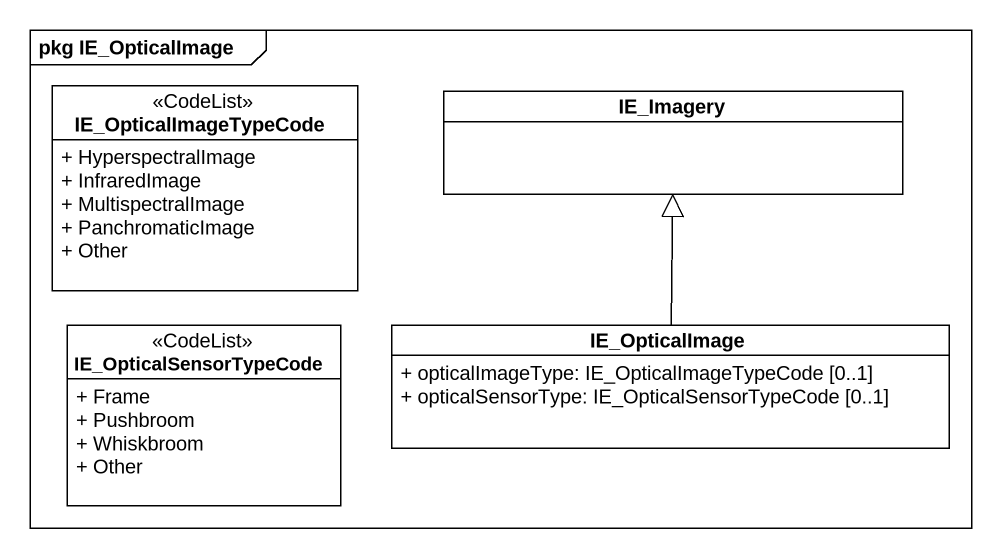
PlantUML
@startuml
mainframe pkg IE_OpticalImage
hide circle
hide empty members
skinparam classAttributeIconSize 0
class IE_OpticalImageTypeCode <<CodeList>> #FFFFFF {
  + HyperspectralImage
  + InfraredImage
  + MultispectralImage
  + PanchromaticImage
  + Other
}
class IE_Imagery #FFFFFF
class IE_OpticalSensorTypeCode <<CodeList>> #FFFFFF {
  + Frame
  + Pushbroom
  + Whiskbroom
  + Other
}
class IE_OpticalImage #FFFFFF {
  + opticalImageType: IE_OpticalImageTypeCode [0..1]
  + opticalSensorType: IE_OpticalSensorTypeCode [0..1]
}
IE_OpticalImage -up-|> IE_Imagery
@enduml
